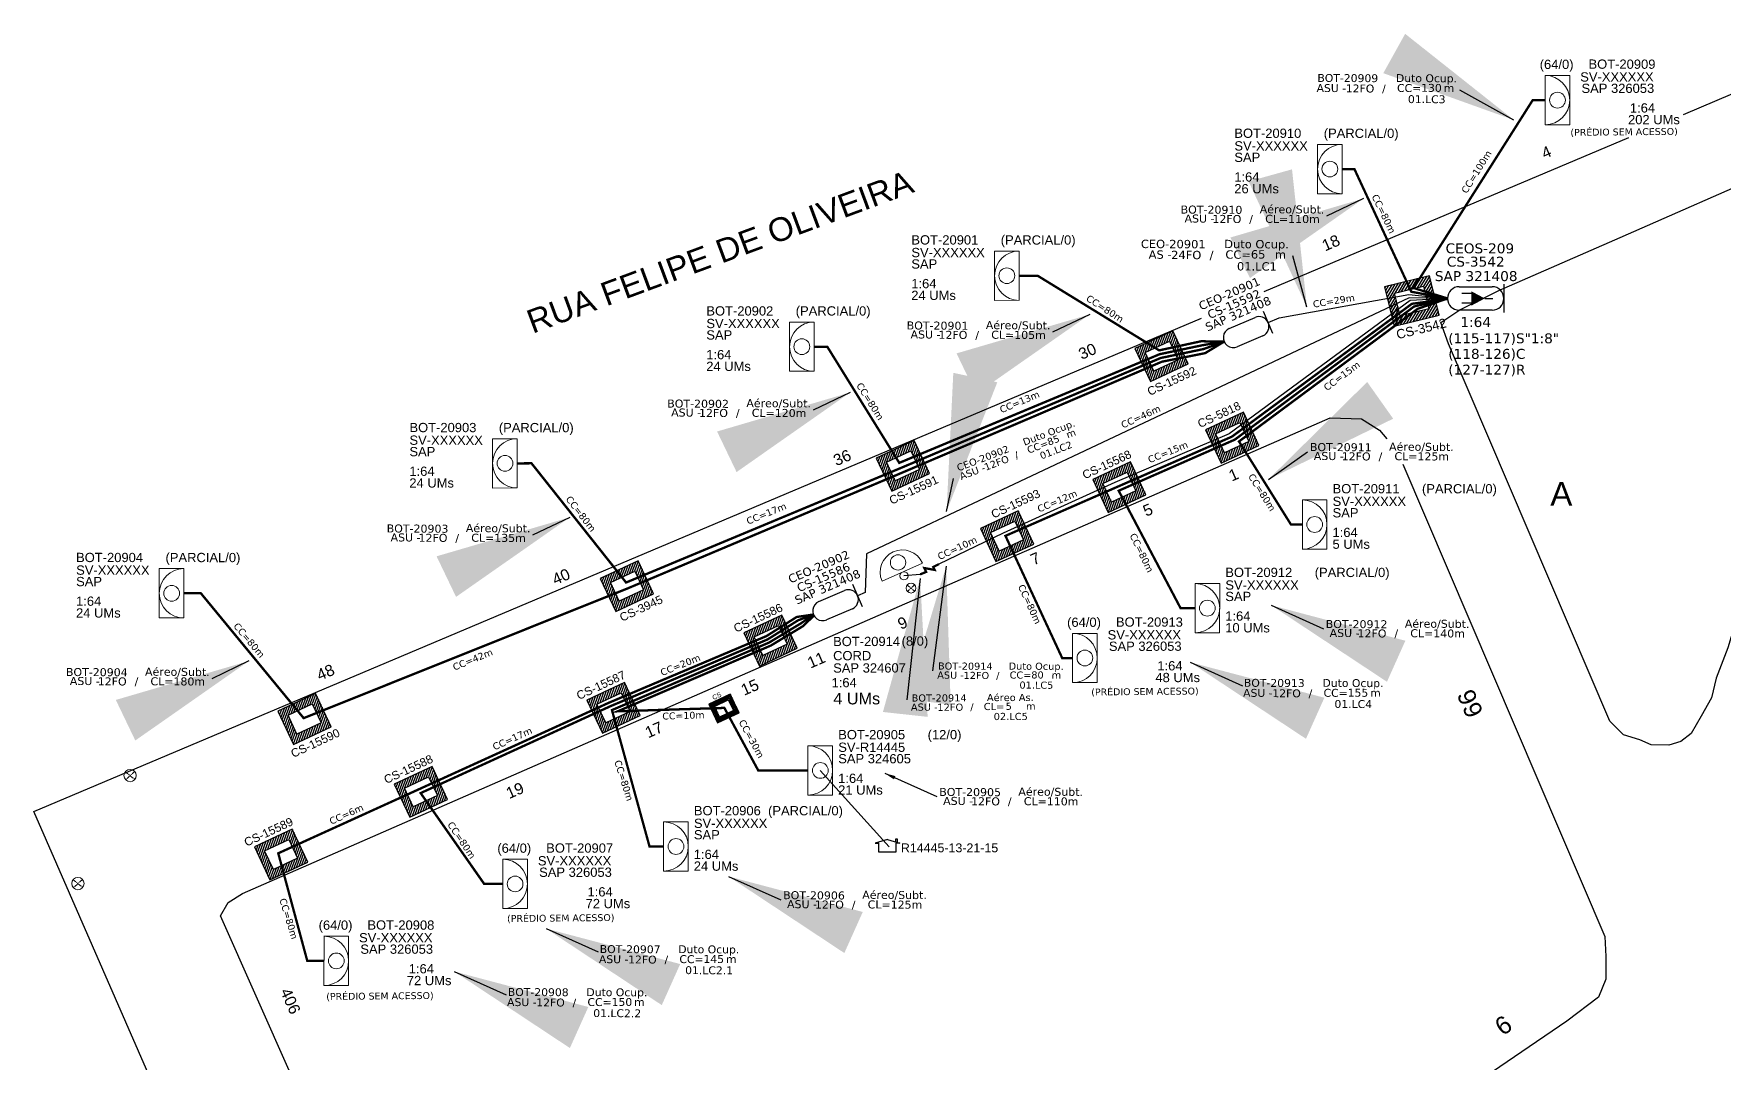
# Model space of a CAD drawing. Extents: x -86 to 1625, y 705 to 1299.
# Drawn here: x 265.8 to 574.5, y 936.5 to 1124.5 of the extents above; entities that cross this region are included whole.
import ezdxf
from ezdxf.enums import TextEntityAlignment as Align

# ---------------------------------------------------------------- set-up
doc = ezdxf.new("R2010")
doc.units = 0
doc.linetypes.add('PHANTOM2', pattern=[1.25, 0.625, -0.125, 0.125, -0.125, 0.125, -0.125])
for name, color, linetype in [('10.1-Caixas Subterrâneas', 5, 'Continuous'), ('20.4-CEOS', 1, 'Continuous'), ('20.5-CEO', 1, 'Continuous'), ('CAP a instalar', 1, 'Continuous'), ('label_cabos', 7, 'Continuous'), ('MUB', 252, 'Continuous'), ('Segmento de Logradouro Texto', 12, 'Continuous'), ('Subida Lateral', 5, 'Continuous'), ('surveys', 7, 'Continuous'), ('surveys legendas', 7, 'Continuous')]:
    doc.layers.add(name, color=color, linetype=linetype)
for name, color, linetype, lineweight in [("20.0-LEGENDA DOS CDO'S", 1, 'Continuous', 0), ('20.1-CDO_INTERIOR', 1, 'Continuous', 0), ('20.2-CDO_POSTE', 1, 'Continuous', 5), ('Postes', 1, 'Continuous', 0)]:
    doc.layers.add(name, color=color, linetype=linetype, lineweight=lineweight)
doc.layers.add('Comprimeto de lance', color=7, linetype='Continuous', true_color=0xf9f9f9)
doc.layers.add('DROP DE CLIENTE', color=140, linetype='Continuous', plot=False)
doc.styles.add('ARIAL', font='arial.ttf')
doc.styles.add('siredit', font='verdana.ttf')
doc.styles.get("Standard").update_dxf_attribs({"font": 'arial.ttf'})
doc.linetypes.add('FENCELINE1', pattern='A,0.25,-0.1,[133,ltypeshp.shx,S=0.1,R=0,X=-0.1,Y=0],-0.1,1', length=1.45)
doc.dimstyles.new('CC', dxfattribs={"dimtxt": 1, "dimasz": 2, "dimexe": 0.18, "dimexo": 0.0625, "dimgap": 0.09, "dimtad": 0, "dimdec": 0, "dimrnd": 1, "dimzin": 0, "dimdsep": 46, "dimtxsty": 'siredit', "dimblk": 'NONE', "dimcen": 0, "dimse1": 1, "dimse2": 1, "dimsd1": 1, "dimsd2": 1, "dimclrt": 7, "dimadec": 0, "dimazin": 0, "dimtfac": 1, "dimtdec": 0, "dimtofl": 0, "dimtmove": 0, "dimatfit": 3, "dimfxl": 0, "dimtolj": 1, "dimtzin": 0, "dimarcsym": 0})

# ---------------------------------------------------------------- blocks, each defined once
blk = doc.blocks.new('_None')
blk = doc.blocks.new('*X58')
at = {"color": 0, "linetype": 'Continuous'}
for p, q in [((-1.25, 0.34099), (-0.49099, 1.1)), ((-1.25, 0.517767), (-0.667767, 1.1)), ((-1.25, 0.694544), (-0.844544, 1.1)), ((-1.25, 0.87132), (-1.02132, 1.1)), ((-1.25, 1.048097), (-1.198097, 1.1)), ((-0.789214, 0.625), (-0.314214, 1.1)), ((-0.612437, 0.625), (-0.137437, 1.1)), ((-0.43566, 0.625), (0.03934, 1.1)), ((-0.258883, 0.625), (0.216117, 1.1)), ((-0.082107, 0.625), (0.392893, 1.1)), ((0.09467, 0.625), (0.56967, 1.1)), ((0.271447, 0.625), (0.746447, 1.1)), ((0.448223, 0.625), (0.923223, 1.1)), ((0.625, 0.625), (1.1, 1.1)), ((0.801777, 0.625), (1.25, 1.073223)), ((-1.25, 0.164214), (-0.8035, 0.610714)), ((-1.25, -0.012563), (-0.8035, 0.433937)), ((-1.25, -0.18934), (-0.8035, 0.25716)), ((-1.25, -0.366117), (-0.8035, 0.080383)), ((0.8035, 0.449947), (1.25, 0.896447)), ((0.8035, 0.27317), (1.25, 0.71967)), ((0.8035, 0.096393), (1.25, 0.542893)), ((0.8035, -0.080383), (1.25, 0.366117)), ((0.8035, -0.25716), (1.25, 0.18934)), ((0.8035, -0.433937), (1.25, 0.012563)), ((-1.25, -0.542893), (-0.8035, -0.096393)), ((-1.25, -0.71967), (-0.8035, -0.27317)), ((-1.25, -0.896447), (-0.8035, -0.449947)), ((-1.25, -1.073223), (-0.801777, -0.625)), ((-1.1, -1.1), (-0.625, -0.625)), ((-0.923223, -1.1), (-0.448223, -0.625)), ((-0.746447, -1.1), (-0.271447, -0.625)), ((-0.56967, -1.1), (-0.09467, -0.625)), ((-0.392893, -1.1), (0.082107, -0.625)), ((-0.216117, -1.1), (0.258883, -0.625)), ((-0.03934, -1.1), (0.43566, -0.625)), ((0.137437, -1.1), (0.612437, -0.625)), ((0.314214, -1.1), (0.789214, -0.625)), ((0.49099, -1.1), (1.25, -0.34099)), ((0.667767, -1.1), (1.25, -0.517767)), ((0.8035, -0.610714), (1.25, -0.164214)), ((0.844544, -1.1), (1.25, -0.694544)), ((1.02132, -1.1), (1.25, -0.87132)), ((1.198097, -1.1), (1.25, -1.048097))]:
    blk.add_line(p, q, dxfattribs=at)

msp = doc.modelspace()

# ---------------------------------------------------------------- linework, layer by layer
at = {"layer": '10.1-Caixas Subterrâneas', "color": 30, "linetype": 'Continuous'}
for p, q in [((520.68, 1080.34), (512.46, 1078.33)), ((512.46, 1078.33), (514.23, 1071.1)), ((514.31, 1077.13), (519.59, 1078.42)), ((519.59, 1078.42), (520.59, 1074.31)), ((522.44, 1073.11), (520.68, 1080.34)), ((514.31, 1077.13), (514.31, 1077.13)), ((515.31, 1073.02), (514.31, 1077.13)), ((520.59, 1074.31), (515.31, 1073.02)), ((514.23, 1071.1), (522.44, 1073.11)), ((473.79, 1070.29), (466.89, 1067.06)), ((468.74, 1066.33), (473.17, 1068.4)), ((473.17, 1068.4), (474.79, 1064.95)), ((476.63, 1064.22), (473.79, 1070.29)), ((466.89, 1067.06), (469.73, 1060.99)), ((468.74, 1066.33), (468.74, 1066.33)), ((470.35, 1062.88), (468.74, 1066.33)), ((469.73, 1060.99), (476.63, 1064.22)), ((474.79, 1064.95), (470.35, 1062.88)), ((486.69, 1055.41), (479.79, 1052.19)), ((481.63, 1051.45), (486.07, 1053.53)), ((486.07, 1053.53), (487.68, 1050.08)), ((489.53, 1049.34), (486.69, 1055.41)), ((426.56, 1050.26), (419.66, 1047.03)), ((429.39, 1044.19), (426.56, 1050.26)), ((479.79, 1052.19), (482.63, 1046.12)), ((481.63, 1051.45), (481.63, 1051.45)), ((483.25, 1048), (481.63, 1051.45)), ((487.68, 1050.08), (483.25, 1048)), ((419.66, 1047.03), (422.49, 1040.96)), ((421.5, 1046.3), (425.94, 1048.37)), ((425.94, 1048.37), (427.55, 1044.92)), ((482.63, 1046.12), (489.53, 1049.34)), ((421.5, 1046.3), (421.5, 1046.3)), ((423.11, 1042.85), (421.5, 1046.3)), ((422.49, 1040.96), (429.39, 1044.19)), ((427.55, 1044.92), (423.11, 1042.85)), ((466.07, 1046.36), (459.17, 1043.14)), ((461.01, 1042.4), (465.45, 1044.47)), ((465.45, 1044.47), (467.06, 1041.02)), ((468.9, 1040.29), (466.07, 1046.36)), ((459.17, 1043.14), (462.01, 1037.07)), ((461.01, 1042.4), (461.01, 1042.4)), ((462.62, 1038.95), (461.01, 1042.4)), ((467.06, 1041.02), (462.62, 1038.95)), ((445.56, 1037.41), (438.66, 1034.18)), ((448.4, 1031.33), (445.56, 1037.41)), ((462.01, 1037.07), (468.9, 1040.29)), ((438.66, 1034.18), (441.5, 1028.11)), ((440.51, 1033.45), (444.94, 1035.52)), ((444.94, 1035.52), (446.55, 1032.07)), ((440.51, 1033.45), (440.51, 1033.45)), ((442.12, 1030), (440.51, 1033.45)), ((441.5, 1028.11), (448.4, 1031.33)), ((446.55, 1032.07), (442.12, 1030)), ((376.15, 1028.28), (369.25, 1025.06)), ((378.99, 1022.21), (376.15, 1028.28)), ((369.25, 1025.06), (372.09, 1018.98)), ((371.1, 1024.32), (375.53, 1026.39)), ((375.53, 1026.39), (377.14, 1022.94)), ((371.1, 1024.32), (371.1, 1024.32)), ((372.71, 1020.87), (371.1, 1024.32)), ((372.09, 1018.98), (378.99, 1022.21)), ((377.14, 1022.94), (372.71, 1020.87)), ((402.39, 1018.35), (395.49, 1015.13)), ((397.34, 1014.39), (401.77, 1016.46)), ((401.77, 1016.46), (403.38, 1013.01)), ((405.23, 1012.28), (402.39, 1018.35)), ((395.49, 1015.13), (398.33, 1009.05)), ((397.34, 1014.39), (397.34, 1014.39)), ((398.95, 1010.94), (397.34, 1014.39)), ((403.38, 1013.01), (398.95, 1010.94)), ((398.33, 1009.05), (405.23, 1012.28)), ((317.27, 1004.02), (310.37, 1000.8)), ((320.11, 997.95), (317.27, 1004.02)), ((373.69, 1006.06), (366.79, 1002.84)), ((368.64, 1002.1), (373.07, 1004.18)), ((373.07, 1004.18), (374.68, 1000.73)), ((376.53, 999.99), (373.69, 1006.06)), ((310.37, 1000.8), (313.21, 994.72)), ((312.22, 1000.06), (316.65, 1002.13)), ((316.65, 1002.13), (318.27, 998.68)), ((366.79, 1002.84), (369.63, 996.77)), ((368.64, 1002.1), (368.64, 1002.1)), ((370.25, 998.65), (368.64, 1002.1)), ((374.68, 1000.73), (370.25, 998.65)), ((312.22, 1000.06), (312.22, 1000.06)), ((313.83, 996.61), (312.22, 1000.06)), ((313.21, 994.72), (320.11, 997.95)), ((318.27, 998.68), (313.83, 996.61)), ((369.63, 996.77), (376.53, 999.99)), ((338.52, 990.72), (331.62, 987.5)), ((333.47, 986.76), (337.9, 988.84)), ((337.9, 988.84), (339.52, 985.39)), ((341.36, 984.65), (338.52, 990.72)), ((331.62, 987.5), (334.46, 981.43)), ((333.47, 986.76), (333.47, 986.76)), ((335.08, 983.31), (333.47, 986.76)), ((339.52, 985.39), (335.08, 983.31)), ((334.46, 981.43), (341.36, 984.65)), ((312.99, 979.27), (306.09, 976.05)), ((315.83, 973.2), (312.99, 979.27)), ((306.09, 976.05), (308.93, 969.98)), ((307.94, 975.31), (312.37, 977.39)), ((312.37, 977.39), (313.98, 973.94)), ((307.94, 975.31), (307.94, 975.31)), ((309.55, 971.86), (307.94, 975.31)), ((308.93, 969.98), (315.83, 973.2)), ((313.98, 973.94), (309.55, 971.86))]:
    msp.add_line(p, q, dxfattribs=at)
at = {"layer": '10.1-Caixas Subterrâneas', "color": 5, "linetype": 'Continuous'}
for p, q in [((392.98, 1003.93), (389.07, 1002.1)), ((394.59, 1000.48), (392.98, 1003.93)), ((389.07, 1002.1), (390.68, 998.65)), ((390.12, 1001.68), (392.63, 1002.86)), ((390.12, 1001.68), (390.12, 1001.68)), ((391.03, 999.72), (390.12, 1001.68)), ((390.68, 998.65), (394.59, 1000.48)), ((393.55, 1000.9), (391.03, 999.72)), ((392.63, 1002.86), (393.55, 1000.9))]:
    msp.add_line(p, q, dxfattribs=at)
at = {"layer": '20.1-CDO_INTERIOR', "color": 8, "lineweight": 18}
for points in [[(546.3, 1107.91), (546.3, 1116.9), (541.8, 1116.9), (541.8, 1107.91)], [(500.24, 1095.31), (500.24, 1104.31), (504.73, 1104.31), (504.74, 1095.31)], [(441.25, 1075.83), (441.25, 1084.83), (445.74, 1084.83), (445.75, 1075.84)], [(403.81, 1062.87), (403.81, 1071.86), (408.31, 1071.87), (408.31, 1062.87)], [(349.59, 1041.56), (349.59, 1050.56), (354.09, 1050.56), (354.09, 1041.57)], [(501.95, 1030.39), (501.96, 1039.39), (497.46, 1039.39), (497.46, 1030.39)], [(288.72, 1017.83), (288.72, 1026.83), (293.21, 1026.83), (293.22, 1017.83)], [(482.36, 1015.11), (482.37, 1024.11), (477.87, 1024.11), (477.87, 1015.12)], [(460, 1006.02), (459.99, 1015.01), (455.49, 1015.01), (455.5, 1006.02)], [(385.31, 971.59), (385.32, 980.59), (380.82, 980.59), (380.81, 971.59)], [(355.94, 964.75), (355.94, 973.75), (351.44, 973.75), (351.44, 964.75)], [(323.29, 950.69), (323.29, 959.69), (318.8, 959.69), (318.79, 950.7)]]:
    msp.add_lwpolyline(points, close=True, dxfattribs=at)
at = {"layer": '20.1-CDO_INTERIOR', "color": 1, "lineweight": 18}
msp.add_lwpolyline([(411.68, 985.49), (411.68, 994.48), (407.18, 994.48), (407.18, 985.49)], close=True, dxfattribs=at)
at = {"layer": '20.1-CDO_INTERIOR', "color": 8, "lineweight": 18}
for centre in [(544.05, 1112.4), (502.49, 1099.81), (443.5, 1080.33), (406.06, 1067.37), (351.84, 1046.06), (499.71, 1034.89), (290.97, 1022.33), (480.12, 1019.61), (457.75, 1010.52), (383.07, 976.09), (353.69, 969.25), (321.04, 955.19)]:
    msp.add_circle(centre, 1.44, dxfattribs=at)
at = {"layer": '20.1-CDO_INTERIOR', "color": 1, "lineweight": 18}
msp.add_circle((409.43, 989.98), 1.44, dxfattribs=at)
at = {"layer": '20.1-CDO_INTERIOR', "color": 8, "lineweight": 18}
for centre, start, end in [((541.8, 1112.4), 270.0276, 90.0276), ((504.74, 1099.81), 90.0276, 270.0276), ((445.75, 1080.33), 90.0276, 270.0276), ((408.31, 1067.37), 90.0276, 270.0276), ((354.09, 1046.07), 90.0276, 270.0276), ((497.46, 1034.89), 269.9724, 89.9724), ((293.22, 1022.33), 90.0276, 270.0276), ((477.87, 1019.62), 269.9724, 89.9724), ((455.5, 1010.51), 270.0276, 90.0276), ((380.82, 976.09), 269.9724, 89.9724), ((351.44, 969.25), 269.9724, 89.9724), ((318.79, 955.19), 269.9724, 89.9724)]:
    msp.add_arc(centre, 4.5, start, end, dxfattribs=at)
at = {"layer": '20.1-CDO_INTERIOR', "color": 1, "lineweight": 18}
msp.add_arc((407.18, 989.99), 4.5, 269.9724, 89.9724, dxfattribs=at)
at = {"layer": '20.2-CDO_POSTE', "color": 7}
msp.add_line((420.71, 1024.54), (428.1, 1027.86), dxfattribs=at)
for centre, radius in [((423.62, 1027.96), 1.4), ((424.71, 1025.52), 0.749)]:
    msp.add_circle(centre, radius, dxfattribs=at)
msp.add_arc((424.4, 1026.2), 4.05, 24.1869, 204.1869, dxfattribs=at)
at = {"layer": '20.4-CEOS', "color": 5}
for p, q in [((526.11, 1078.32), (532.13, 1078.32)), ((532.13, 1074.04), (526.11, 1074.04))]:
    msp.add_line(p, q, dxfattribs=at)
msp.add_lwpolyline([(530.78, 1076.18, 0, 2.65, 0), (528.3, 1076.18, 2.65, 2.65, 0)], format="xyseb", dxfattribs=at)
for points in [[(534.27, 1078.77), (534.27, 1073.59)], [(528.41, 1077.11), (526.58, 1077.11)], [(528.41, 1075.33), (526.58, 1075.33)], [(530.78, 1076.18), (532.23, 1076.18)]]:
    msp.add_lwpolyline(points, dxfattribs=at)
for centre, start, end in [((526.11, 1076.18), 90, 270), ((532.13, 1076.18), 270, 90)]:
    msp.add_arc(centre, 2.14, start, end, dxfattribs=at)
at = {"layer": '20.5-CEO', "color": 7}
for p, q in [((484.12, 1070.69), (488.82, 1072.72)), ((490.26, 1069.37), (485.57, 1067.34))]:
    msp.add_line(p, q, dxfattribs=at)
at = {"layer": '20.5-CEO', "color": 5}
for p, q in [((409.14, 1020.81), (413.84, 1022.84)), ((415.29, 1019.49), (410.59, 1017.46))]:
    msp.add_line(p, q, dxfattribs=at)
at = {"layer": '20.5-CEO', "color": 7}
msp.add_lwpolyline([(492.09, 1069.75), (490.34, 1073.79)], dxfattribs=at)
at = {"layer": '20.5-CEO', "color": 5}
msp.add_lwpolyline([(417.11, 1019.87), (415.36, 1023.91)], dxfattribs=at)
at = {"layer": '20.5-CEO', "color": 7}
for centre, start, end in [((489.54, 1071.05), 293.3994, 113.3994), ((484.84, 1069.02), 113.3994, 293.3994)]:
    msp.add_arc(centre, 1.82, start, end, dxfattribs=at)
at = {"layer": '20.5-CEO', "color": 5}
for centre, start, end in [((414.56, 1021.17), 293.3994, 113.3994), ((409.87, 1019.14), 113.3994, 293.3994)]:
    msp.add_arc(centre, 1.82, start, end, dxfattribs=at)
at = {"layer": 'CAP a instalar', "color": 5, "linetype": 'FENCELINE1', "ltscale": 5}
for p, q in [((516.98, 1076.32), (417.89, 1029.56)), ((523.97, 1076.18), (516.98, 1076.32)), ((417.89, 1029.56), (417.63, 1022.5)), ((417.63, 1022.5), (416.24, 1021.89))]:
    msp.add_line(p, q, dxfattribs=at)
at = {"layer": 'CAP a instalar', "color": 7, "linetype": 'FENCELINE1', "ltscale": 5}
for p, q in [((517.13, 1075.81), (484.12, 1051.45)), ((493.23, 1072.64), (516.93, 1076.91)), ((516.93, 1076.91), (523.97, 1076.18)), ((523.97, 1076.18), (517.13, 1075.81)), ((491.21, 1071.77), (493.23, 1072.64)), ((484.12, 1051.45), (463.19, 1042.55)), ((463.19, 1042.55), (442.82, 1033.33)), ((442.82, 1033.33), (431.08, 1027.65)), ((427.66, 1025.78), (424.71, 1025.52))]:
    msp.add_line(p, q, dxfattribs=at)
at = {"layer": 'CAP a instalar', "color": 8, "linetype": 'FENCELINE1', "ltscale": 5, "const_width": 0.43}
for points in [[(523.97, 1076.18), (517.78, 1078.09), (539.53, 1112.4), (541.8, 1112.4)], [(523.97, 1076.09), (517.46, 1075.2), (484.6, 1050.94), (443.24, 1032.82), (453.6, 1010.51), (455.5, 1010.51)]]:
    msp.add_lwpolyline(points, dxfattribs=at)
at = {"layer": 'CAP a instalar', "color": 252, "linetype": 'FENCELINE1', "ltscale": 5, "const_width": 0.43}
for points in [[(523.97, 1076.18), (517.37, 1077.4), (506.97, 1099.81), (504.74, 1099.81)], [(483.17, 1068.29), (478.97, 1068.36), (471.31, 1066.7), (449.12, 1080.33), (445.75, 1080.33)], [(523.97, 1076.18), (517.87, 1074.71), (485.12, 1050.39), (463.92, 1041.06), (475.22, 1019.62), (477.87, 1019.62)], [(523.97, 1076.18), (518.52, 1074.28), (485.89, 1050.06), (495.38, 1034.89), (497.46, 1034.89)], [(293.22, 1022.33), (296.31, 1022.33), (315.08, 999.53), (374.38, 1023.28), (424.53, 1044.43), (471.82, 1064.63), (479.71, 1066.19), (483.17, 1068.29)], [(483.17, 1068.29), (479.43, 1066.94), (471.57, 1065.3), (424.21, 1045.25), (373.96, 1024.3), (356.69, 1046.07), (354.09, 1046.06)], [(483.17, 1068.29), (479.23, 1067.64), (471.41, 1066), (423.85, 1046.15), (410.7, 1067.37), (408.31, 1067.37)], [(408.16, 1018.45), (405.11, 1018), (399.6, 1014.52), (370.79, 1002.33), (335.95, 986.46), (310.44, 974.85), (315.74, 955.19), (318.79, 955.19)], [(408.19, 1018.41), (405.41, 1017.42), (399.81, 1013.91), (370.97, 1001.65), (336.44, 985.84), (348.05, 969.25), (351.44, 969.25)], [(408.19, 1018.41), (405.92, 1016.86), (400.11, 1013.35), (371.38, 1001), (378.24, 976.09), (380.82, 976.09)]]:
    msp.add_lwpolyline(points, dxfattribs=at)
at = {"layer": 'CAP a instalar', "color": 1, "linetype": 'FENCELINE1', "ltscale": 5, "const_width": 0.43}
for points in [[(408.27, 1018.26), (406.22, 1016.3), (400.4, 1012.79), (372.45, 1000.78), (391.91, 1001.4), (398.09, 989.99)], [(372.45, 1000.78), (391.91, 1001.4), (398.09, 989.99), (398.09, 989.99), (407.18, 989.99)]]:
    msp.add_lwpolyline(points, dxfattribs=at)
at = {"layer": 'DROP DE CLIENTE'}
msp.add_lwpolyline([(409.43, 989.98), (421.98, 976.03)], dxfattribs=at)
at = {"layer": 'MUB', "color": 4}
for points in [[(567.05, 1109.8), (578.95, 1114.83)], [(490.49, 1077.44), (557.09, 1105.59)], [(555.48, 1087.33), (584.06, 1099.83), (587.51, 1101.29), (589.3, 1101.55), (591.02, 1102.09), (593.5, 1101.55), (595.16, 1100.84), (596.86, 1099.81), (598.09, 1098.49), (598.82, 1097.07), (599.47, 1094.92), (599.42, 1093), (597.96, 1087.74), (575.14, 1012.4), (573.02, 1006.86), (572.16, 1003.26)], [(572.16, 1003.26), (570.31, 999.86), (568.48, 996.71), (566.56, 995.29), (564.36, 994.62), (561.15, 994.66), (559.08, 995.57), (556.13, 996.49), (553.63, 998.97), (524.15, 1067.87), (522.77, 1071.79), (526.24, 1074.1), (533.33, 1077.61), (555.48, 1087.33)], [(331.52, 831.91), (265.8, 982.46), (479.05, 1072.6)], [(358.27, 831.91), (299.92, 963.4), (301.28, 965.84), (303.91, 967.5), (502.53, 1054.37), (508.27, 1054.19), (511.55, 1052.12), (512.86, 1050.55)], [(515.83, 1045.91), (552.69, 959.64), (552.87, 956)], [(552.87, 956), (552.9, 951.86), (551.52, 948.59), (545.74, 944.17), (387.47, 836.29), (380.71, 831.91)]]:
    msp.add_lwpolyline(points, dxfattribs=at)
at = {"layer": 'Postes', "color": 1, "linetype": 'PHANTOM2'}
for points in [[(425.3, 1023.84), (426.69, 1022.71)], [(426.65, 1023.89), (425.34, 1022.67)], [(282.51, 989.74), (284.26, 988.33)], [(284.21, 989.8), (282.56, 988.27)], [(272.99, 970.02), (274.74, 968.6)], [(274.69, 970.08), (273.04, 968.55)]]:
    msp.add_lwpolyline(points, dxfattribs=at)
at = {"layer": 'Postes', "color": 1}
for centre, radius in [((426, 1023.28), 0.899), ((283.38, 989.04), 1.12), ((273.86, 969.31), 1.12)]:
    msp.add_circle(centre, radius, dxfattribs=at)
at = {"layer": 'Subida Lateral', "color": 5, "const_width": 0.423}
msp.add_lwpolyline([(427.66, 1025.78), (428.77, 1026.24), (428.43, 1026.94), (430.32, 1026.6), (430.05, 1027.14), (431.08, 1027.65)], dxfattribs=at)
at = {"layer": 'surveys', "color": 1}
for p, q in [((421.69, 977.37), (419.42, 976.71)), ((419.42, 976.71), (420.13, 976.71)), ((420.14, 975.08), (420.14, 976.71)), ((421.69, 977.37), (423.96, 976.71)), ((423.22, 977.47), (423.46, 977.47)), ((423.22, 976.94), (423.22, 977.47)), ((423.96, 976.71), (423.25, 976.71)), ((423.25, 976.71), (423.25, 975.08)), ((423.46, 977.47), (423.46, 976.87)), ((423.25, 975.08), (420.14, 975.08))]:
    msp.add_line(p, q, dxfattribs=at)

# ---------------------------------------------------------------- block references
at = {"layer": '10.1-Caixas Subterrâneas', "color": 30, "linetype": 'Continuous'}
for p, xscale, yscale, zscale, rotation in [((517.45, 1075.72), 3.3846314748293, 3.3846314748293, 6.769262949658598, 193.7472416184266), ((471.76, 1065.64), 3.046168327346368, 3.046168327346368, 6.092336654692735, 205.0462007797069), ((484.66, 1050.76), 3.046168327346368, 3.046168327346368, 6.092336654692736, 205.0462007797069), ((424.53, 1045.61), 3.046168327346368, 3.046168327346368, 6.092336654692735, 205.0462007797069), ((464.04, 1041.71), 3.046168327346368, 3.046168327346368, 6.092336654692735, 205.0462007797069), ((443.53, 1032.76), 3.046168327346368, 3.046168327346368, 6.092336654692736, 205.0462007797069), ((374.12, 1023.63), 3.046168327346368, 3.046168327346368, 6.092336654692735, 205.0462007797069), ((400.36, 1013.7), 3.046168327346368, 3.046168327346368, 6.092336654692735, 205.0462007797069), ((315.24, 999.37), 3.046168327346368, 3.046168327346368, 6.092336654692735, 205.0462007797069), ((371.66, 1001.41), 3.046168327346368, 3.046168327346368, 6.092336654692735, 205.0462007797069), ((336.49, 986.07), 3.046168327346368, 3.046168327346368, 6.092336654692735, 205.0462007797069), ((310.96, 974.63), 3.046168327346368, 3.046168327346368, 6.092336654692735, 205.0462007797069)]:
    msp.add_blockref('*X58', p, dxfattribs=dict(at, xscale=xscale, yscale=yscale, zscale=zscale, rotation=rotation))
at = {"layer": '10.1-Caixas Subterrâneas', "color": 5, "linetype": 'Continuous', "xscale": 1.728461164335566, "yscale": 1.728461164335566, "zscale": 3.456922328671131, "rotation": 205.0462007797069}
msp.add_blockref('*X58', (391.83, 1001.29), dxfattribs=at)

# ---------------------------------------------------------------- texts
at = {"color": 0, "lineweight": 0, "char_height": 1.2546, "width": 24.3529, "attachment_point": 5, "rotation": 0.5611, "style": 'siredit'}
for insert in [(556.22, 1106.49), (468.72, 1004.28), (362.03, 962.91), (329.01, 948.67)]:
    msp.add_mtext('\\C1;\\A1;(PRÉDIO SEM ACESSO)', dxfattribs=dict(at, insert=insert))
at = {"layer": '10.1-Caixas Subterrâneas', "color": 30, "style": 'ARIAL'}
for s, height, rotation, p in [('CS-3542', 1.693, 13.7472, (514.85, 1068.73)), ('CS-15592', 1.524, 25.0462, (469.59, 1058.37)), ('CS-5818', 1.524, 25.0462, (478.78, 1052.49)), ('CS-15568', 1.524, 25.0462, (457.73, 1043.13)), ('CS-15591', 1.524, 25.0462, (422.46, 1038.5)), ('CS-15593', 1.524, 25.0462, (441.07, 1035.96)), ('CS-3945', 1.524, 25.0462, (373.23, 1017.11)), ('CS-15586', 1.524, 25.0462, (394.05, 1015.12)), ('CS-15587', 1.524, 25.0462, (365.35, 1002.83)), ('CS-15590', 1.524, 25.0462, (313.18, 992.26)), ('CS-15588', 1.524, 25.0462, (330.18, 987.49)), ('CS-15589', 1.524, 25.0462, (304.65, 976.04))]:
    msp.add_text(s, height=height, rotation=rotation, dxfattribs=at).set_placement(p)
at = {"layer": '10.1-Caixas Subterrâneas', "color": 5, "style": 'ARIAL'}
msp.add_text('CS', height=0.865, rotation=25.0462, dxfattribs=at).set_placement((389.94, 1002.83))
at = {"layer": "20.0-LEGENDA DOS CDO'S", "color": 8, "style": 'ARIAL'}
for rotation, p in [(0.0828, (543.9, 1118.09)), (0.0828, (457.59, 1016.2)), (0.0276, (353.54, 974.94)), (0.0276, (320.9, 960.88))]:
    msp.add_text('(64/0)', height=1.693, rotation=rotation, dxfattribs=at).set_placement(p, align=Align.CENTER)
for s, height, rotation, p in [('SV-XXXXXX', 1.693, 0.0828, (548.21, 1115.79)), ('BOT-20909', 1.693, 359.9372, (549.72, 1118.13)), ('SAP 326053', 1.693, 0.0828, (548.44, 1113.7)), ('1:64', 1.693, 0.0828, (557.28, 1110.13)), ('202 UMs', 1.693, 0.0828, (556.94, 1107.99)), ('BOT-20910', 1.693, 359.9724, (485.04, 1105.51)), ('(PARCIAL/0)', 1.6934, 359.9724, (501.37, 1105.5)), ('SAP', 1.693, 359.9724, (485.04, 1101.11)), ('SV-XXXXXX', 1.693, 359.9724, (485.05, 1103.2)), ('1:64', 1.693, 359.9724, (485.03, 1097.53)), ('26 UMs', 1.693, 359.9724, (485.03, 1095.38)), ('BOT-20901', 1.693, 359.9724, (426.06, 1086.03)), ('(PARCIAL/0)', 1.6934, 359.9724, (442.38, 1086.02)), ('SV-XXXXXX', 1.693, 359.9724, (426.06, 1083.72)), ('SAP', 1.693, 359.9724, (426.05, 1081.63)), ('24 UMs', 1.693, 359.9724, (426.04, 1075.9)), ('1:64', 1.693, 359.9724, (426.04, 1078.05)), ('BOT-20902', 1.693, 359.9724, (388.62, 1073.06)), ('(PARCIAL/0)', 1.6934, 359.9724, (404.94, 1073.06)), ('SV-XXXXXX', 1.693, 359.9724, (388.62, 1070.76)), ('SAP', 1.693, 359.9724, (388.61, 1068.67)), ('1:64', 1.693, 359.9724, (388.6, 1065.08)), ('24 UMs', 1.693, 359.9724, (388.6, 1062.94)), ('BOT-20903', 1.693, 359.9724, (334.4, 1051.76)), ('(PARCIAL/0)', 1.6934, 359.9724, (350.72, 1051.75)), ('SV-XXXXXX', 1.693, 359.9724, (334.4, 1049.45)), ('SAP', 1.693, 359.9724, (334.39, 1047.36)), ('1:64', 1.693, 359.9724, (334.38, 1043.78)), ('24 UMs', 1.693, 359.9724, (334.38, 1041.64)), ('BOT-20911', 1.693, 359.9724, (502.98, 1040.59)), ('(PARCIAL/0)', 1.6934, 359.9724, (519.31, 1040.58)), ('SV-XXXXXX', 1.693, 359.9724, (502.99, 1038.28)), ('SAP', 1.693, 359.9724, (502.98, 1036.19)), ('1:64', 1.693, 359.9724, (502.97, 1032.61)), ('5 UMs', 1.693, 359.9724, (502.97, 1030.46)), ('BOT-20904', 1.693, 359.9724, (273.52, 1028.03)), ('(PARCIAL/0)', 1.6934, 359.9724, (289.85, 1028.02)), ('SAP', 1.693, 359.9724, (273.52, 1023.63)), ('SV-XXXXXX', 1.693, 359.9724, (273.53, 1025.72)), ('BOT-20912', 1.693, 359.9724, (483.39, 1025.31)), ('(PARCIAL/0)', 1.6934, 359.9724, (499.72, 1025.3)), ('SV-XXXXXX', 1.693, 359.9724, (483.4, 1023)), ('SAP', 1.693, 359.9724, (483.39, 1020.91)), ('24 UMs', 1.693, 359.9724, (273.51, 1017.9)), ('1:64', 1.693, 359.9724, (273.51, 1020.05)), ('1:64', 1.693, 359.9724, (483.38, 1017.33)), ('BOT-20913', 1.693, 359.9372, (463.42, 1016.24)), ('10 UMs', 1.693, 359.9724, (483.38, 1015.19)), ('SV-XXXXXX', 1.693, 0.0828, (461.9, 1013.9)), ('SAP 326053', 1.693, 0.0828, (462.13, 1011.81)), ('1:64', 1.693, 0.0828, (470.98, 1008.24)), ('48 UMs', 1.693, 0.0828, (470.63, 1006.1)), ('BOT-20906', 1.693, 359.9724, (386.34, 981.79)), ('(PARCIAL/0)', 1.6934, 359.9724, (399.89, 981.78)), ('SV-XXXXXX', 1.693, 359.9724, (386.35, 979.48)), ('SAP', 1.693, 359.9724, (386.34, 977.39)), ('BOT-20907', 1.693, 359.882, (359.37, 974.97)), ('1:64', 1.693, 359.9724, (386.32, 973.81)), ('SV-XXXXXX', 1.693, 0.0276, (357.85, 972.63)), ('24 UMs', 1.693, 359.9724, (386.32, 971.66)), ('SAP 326053', 1.693, 0.0276, (358.08, 970.54)), ('72 UMs', 1.693, 0.0276, (366.57, 964.82)), ('1:64', 1.693, 0.0276, (366.92, 966.96)), ('SV-XXXXXX', 1.693, 0.0276, (325.2, 958.58)), ('BOT-20908', 1.693, 359.882, (326.72, 960.91)), ('SAP 326053', 1.693, 0.0276, (325.43, 956.49)), ('1:64', 1.693, 0.0276, (334.27, 952.91)), ('72 UMs', 1.693, 0.0276, (333.92, 950.76))]:
    msp.add_text(s, height=height, rotation=rotation, dxfattribs=at).set_placement(p)
at = {"layer": "20.0-LEGENDA DOS CDO'S", "color": 7, "style": 'ARIAL'}
for s, height, p in [('BOT-20914', 1.693, (411.77, 1012.68)), ('SAP 324607', 1.693, (411.78, 1007.84)), ('CORD', 1.693, (411.77, 1010.09)), ('1:64', 1.693, (411.49, 1005.17)), ('4 UMs', 2.117, (411.81, 1002.03))]:
    msp.add_text(s, height=height, rotation=0.118, dxfattribs=at).set_placement(p)
msp.add_text('(8/0)', height=1.693, rotation=0.118, dxfattribs=at).set_placement((429.14, 1012.77), align=Align.RIGHT)
at = {"layer": "20.0-LEGENDA DOS CDO'S", "color": 1, "style": 'ARIAL'}
for s, p in [('BOT-20905', (412.7, 995.68)), ('(12/0)', (429.03, 995.67)), ('SV-R14445', (412.71, 993.37)), ('SAP 324605', (412.7, 991.28)), ('1:64', (412.69, 987.7)), ('21 UMs', (412.69, 985.56))]:
    msp.add_text(s, height=1.693, rotation=359.9724, dxfattribs=at).set_placement(p)
at = {"layer": '20.4-CEOS', "color": 5, "style": 'siredit'}
for s, p in [('CEOS-209', (529.88, 1086.24)), ('CS-3542', (529.12, 1083.81)), ('SAP 321408', (529.21, 1081.17)), ('1:64', (529.12, 1072.78))]:
    msp.add_text(s, height=1.817, dxfattribs=at).set_placement(p, align=Align.TOP_CENTER)
at = {"layer": '20.4-CEOS', "color": 7, "style": 'siredit'}
msp.add_text('CEO-20901', height=1.539, rotation=23.3994, dxfattribs=at).set_placement((483.82, 1077.77), align=Align.TOP_CENTER)
at = {"layer": '20.4-CEOS', "color": 5, "style": 'siredit'}
for s, height, p in [('(115-117)S"1:8"', 1.8167, (524.11, 1067.99)), ('(118-126)C', 1.817, (524.11, 1065.15)), ('(127-127)R', 1.817, (524.11, 1062.27))]:
    msp.add_text(s, height=height, dxfattribs=at).set_placement(p)
msp.add_text('CEO-20902', height=1.539, rotation=23.3994, dxfattribs=at).set_placement((408.85, 1027.89), align=Align.TOP_CENTER)
at = {"layer": '20.5-CEO', "color": 7, "style": 'siredit'}
for s, p in [('CS-15592', (484.67, 1075.86)), ('SAP 321408', (485.43, 1074.1))]:
    msp.add_text(s, height=1.545, rotation=23.3994, dxfattribs=at).set_placement(p, align=Align.TOP_CENTER)
at = {"layer": '20.5-CEO', "color": 5, "style": 'siredit'}
for s, p in [('SAP 321408', (410.45, 1024.22)), ('CS-15586', (409.69, 1025.98))]:
    msp.add_text(s, height=1.545, rotation=23.3994, dxfattribs=at).set_placement(p, align=Align.TOP_CENTER)
at = {"layer": 'Comprimeto de lance', "ltscale": 0.5, "width": 15.0531, "attachment_point": 5, "style": 'siredit'}
for s, insert, char_height, rotation in [('\\A1;CC=100m', (529.26, 1099.3), 1.2546, 58.2808), ('\\A1;CC=80m', (512.31, 1091.63), 1.255, 295.8769), ('\\A1;CC=80m', (461.41, 1074.3), 1.255, 327.0993), ('\\A1;CC=29m', (503.21, 1075.73), 1.255, 9.4466), ('\\A1;CC=15m', (504.67, 1062.02), 1.255, 36.5341), ('\\A1;CC=80m', (418.52, 1057.38), 1.255, 302.2966), ('\\A1;CC=13m', (445.82, 1057.28), 1.255, 23.0042), ('\\A1;CC=46m', (467.95, 1054.59), 1.255, 24.7222), ('\\A1;CC=15m', (472.91, 1048.11), 1.255, 22.2063), ('\\A1;CC=80m', (490.08, 1040.76), 1.255, 302.1788), ('\\A1;CC=12m', (452.69, 1039.17), 1.255, 23.4517), ('\\A1;CC=80m', (365.7, 1036.84), 1.255, 307.714), ('\\A1;CC=17m', (399.58, 1036.89), 1.255, 22.378), ('\\A1;CC=10m', (434.44, 1030.59), 1.255, 25.2337), ('\\A1;CC=80m', (468.11, 1029.72), 1.255, 295.7745), ('\\A1;CC=80m', (447.66, 1020.34), 1.255, 294.5544), ('\\A1;CC=80m', (305.12, 1013.75), 1.255, 310.1611), ('\\A1;CC=42m', (345.95, 1010.23), 1.255, 22.378), ('\\A1;CC=20m', (383.87, 1009.23), 1.255, 22.0943), ('CC=10m', (384.43, 1000), 1.255, 1.8163), ('\\A1;CC=17m', (353.19, 995.78), 1.255, 24.34), ('CC=30m', (396.86, 995.75), 1.255, 298.4307), ('\\A1;CC=80m', (373.55, 988.14), 1.255, 287.6152), ('\\A1;CC=6m', (322.88, 981.97), 1.255, 24.34), ('\\A1;CC=80m', (343.92, 977.24), 1.255, 303.8331), ('\\A1;CC=80m', (312.34, 962.9), 1.255, 286.9568)]:
    msp.add_mtext(s, dxfattribs=dict(at, insert=insert, char_height=char_height, rotation=rotation))
at = {"layer": 'label_cabos', "color": 0, "style": 'siredit'}
for s, height, rotation, p in [('ASU - ', 1.439, 359.69, (503.07, 1114.6)), ('BOT-20909', 1.439, 359.69, (505.76, 1116.43)), ('12FO', 1.439, 359.69, (508, 1114.53)), ('/', 1.44, 359.69, (512.36, 1114.53)), ('Duto Ocup.', 1.439, 359.69, (520.13, 1116.4)), ('CC=', 1.439, 359.69, (516.96, 1114.61)), ('m', 1.44, 359.69, (524.24, 1114.61)), ('01.LC3', 1.439, 359.69, (520.18, 1112.57)), ('BOT-20910', 1.461, 359.69, (480.87, 1092.39)), ('Aéreo/Subt.', 1.4615, 359.69, (495.58, 1092.45)), ('ASU -', 1.461, 359.69, (478.68, 1090.77)), ('12FO', 1.461, 359.69, (483.68, 1090.7)), ('/', 1.46, 359.69, (488.1, 1090.7)), ('CL=110m', 1.461, 359.69, (495.66, 1090.7)), ('CEO-20901', 1.524, 359.69, (473.89, 1086.12)), ('Duto Ocup.', 1.524, 359.69, (489.1, 1086.1)), ('AS - ', 1.524, 359.69, (471.81, 1084.19)), ('24FO', 1.524, 359.69, (476.26, 1084.12)), ('/', 1.52, 359.69, (480.88, 1084.12)), ('CC=', 1.524, 359.69, (485.75, 1084.2)), ('m', 1.52, 359.69, (493.45, 1084.2)), ('01.LC1', 1.524, 359.69, (489.16, 1082.04)), ('BOT-20901', 1.461, 359.69, (430.84, 1071.22)), ('Aéreo/Subt.', 1.4615, 359.69, (445.56, 1071.28)), ('ASU -', 1.461, 359.69, (428.65, 1069.6)), ('12FO', 1.461, 359.69, (433.65, 1069.53)), ('/', 1.46, 359.69, (438.08, 1069.53)), ('CL=105m', 1.461, 359.69, (445.63, 1069.53)), ('BOT-20902', 1.461, 359.69, (387.11, 1056.96)), ('ASU -', 1.461, 359.69, (384.92, 1055.34)), ('12FO', 1.461, 359.69, (389.92, 1055.27)), ('/', 1.46, 359.69, (394.35, 1055.27)), ('Aéreo/Subt.', 1.4615, 359.69, (401.82, 1057.03)), ('CL=120m', 1.461, 359.69, (401.9, 1055.27)), ('Duto Ocup.', 1.295, 21.0195, (451.17, 1051.67)), ('CC=', 1.295, 21.0195, (449.1, 1049.13)), ('01.LC2', 1.295, 21.0195, (452.47, 1048.48)), ('m', 1.3, 21.0195, (455.2, 1051.52)), ('BOT-20911', 1.461, 359.69, (504.48, 1049.02)), ('Aéreo/Subt.', 1.4615, 359.69, (519.2, 1049.09)), ('CEO-20902', 1.295, 21.0195, (439.12, 1046.99)), ('12FO', 1.295, 21.0195, (441.61, 1046.14)), ('/', 1.3, 21.0195, (445.27, 1047.56)), ('ASU -', 1.461, 359.69, (502.29, 1047.4)), ('12FO', 1.461, 359.69, (507.29, 1047.34)), ('/', 1.46, 359.69, (511.72, 1047.34)), ('CL=125m', 1.461, 359.69, (519.27, 1047.34)), ('ASU - ', 1.295, 21.0195, (437.46, 1044.58)), ('BOT-20903', 1.461, 359.69, (335.88, 1034.15)), ('Aéreo/Subt.', 1.4615, 359.69, (350.6, 1034.21)), ('ASU -', 1.461, 359.69, (333.69, 1032.53)), ('12FO', 1.461, 359.69, (338.7, 1032.46)), ('/', 1.46, 359.69, (343.12, 1032.46)), ('CL=135m', 1.461, 359.69, (350.67, 1032.46)), ('BOT-20912', 1.461, 359.69, (507.37, 1016.7)), ('ASU -', 1.461, 359.69, (505.18, 1015.08)), ('12FO', 1.461, 359.69, (510.18, 1015.01)), ('/', 1.46, 359.69, (514.61, 1015.01)), ('Aéreo/Subt.', 1.4615, 359.69, (522.08, 1016.77)), ('CL=140m', 1.461, 359.69, (522.16, 1015.01)), ('BOT-20914', 1.295, 359.69, (435.91, 1009.03)), ('Duto Ocup.', 1.295, 359.69, (448.84, 1009.01)), ('BOT-20904', 1.461, 359.69, (277.3, 1007.93)), ('ASU -', 1.461, 359.69, (275.11, 1006.31)), ('12FO', 1.461, 359.69, (280.11, 1006.24)), ('/', 1.46, 359.69, (284.54, 1006.24)), ('Aéreo/Subt.', 1.4615, 359.69, (292.01, 1007.99)), ('CL=180m', 1.461, 359.69, (292.09, 1006.24)), ('ASU - ', 1.295, 359.69, (433.49, 1007.39)), ('12FO', 1.295, 359.69, (437.93, 1007.33)), ('/', 1.3, 359.69, (441.85, 1007.33)), ('CC=', 1.295, 359.69, (445.99, 1007.4)), ('m', 1.3, 359.69, (452.54, 1007.4)), ('BOT-20913', 1.439, 359.69, (492.34, 1005.96)), ('Duto Ocup.', 1.439, 359.69, (506.71, 1005.94)), ('01.LC5', 1.295, 359.69, (448.89, 1005.56)), ('ASU - ', 1.439, 359.69, (489.65, 1004.14)), ('12FO', 1.439, 359.69, (494.58, 1004.07)), ('/', 1.44, 359.69, (498.94, 1004.07)), ('CC=', 1.439, 359.69, (503.54, 1004.15)), ('m', 1.44, 359.69, (510.82, 1004.15)), ('01.LC4', 1.439, 359.69, (506.76, 1002.11)), ('BOT-20906', 1.461, 359.69, (408.28, 967.17)), ('ASU -', 1.461, 359.69, (406.09, 965.55)), ('12FO', 1.461, 359.69, (411.09, 965.48)), ('Aéreo/Subt.', 1.4615, 359.69, (422.99, 967.24)), ('CL=125m', 1.461, 359.69, (423.07, 965.48)), ('/', 1.46, 359.69, (415.52, 965.48)), ('BOT-20907', 1.439, 359.69, (374.7, 957.33)), ('Duto Ocup.', 1.439, 359.69, (389.06, 957.3)), ('ASU - ', 1.439, 359.69, (372.01, 955.5)), ('12FO', 1.439, 359.69, (376.94, 955.44)), ('/', 1.44, 359.69, (381.3, 955.44)), ('CC=', 1.439, 359.69, (385.9, 955.51)), ('01.LC2.1', 1.439, 359.69, (389.12, 953.48)), ('m', 1.44, 359.69, (393.17, 955.51)), ('ASU - ', 1.439, 359.69, (355.23, 947.66)), ('BOT-20908', 1.439, 359.69, (357.92, 949.49)), ('12FO', 1.439, 359.69, (360.16, 947.6)), ('/', 1.44, 359.69, (364.52, 947.6)), ('Duto Ocup.', 1.439, 359.69, (372.28, 949.46)), ('CC=', 1.439, 359.69, (369.12, 947.67)), ('m', 1.44, 359.69, (376.39, 947.67)), ('01.LC2.2', 1.439, 359.69, (372.34, 945.64))]:
    msp.add_text(s, height=height, rotation=rotation, dxfattribs=at).set_placement(p, align=Align.MIDDLE_CENTER)
for s, height, rotation, p in [('130', 1.439, 359.69, (519.15, 1113.93)), ('65', 1.524, 359.69, (488.06, 1083.48)), ('85', 1.295, 21.0195, (451.16, 1049.28)), ('80', 1.295, 359.69, (447.96, 1006.78)), ('155', 1.439, 359.69, (505.73, 1003.46)), ('145', 1.439, 359.69, (388.08, 954.83)), ('150', 1.439, 359.69, (371.31, 946.99))]:
    msp.add_text(s, height=height, rotation=rotation, dxfattribs=at).set_placement(p)
at = {"layer": 'label_cabos', "style": 'siredit'}
for s, height, p in [('BOT-20914', 1.304, (431.13, 1003.22)), ('Aéreo As.', 1.304, (444.13, 1003.3)), ('ASU - ', 1.304, (428.7, 1001.55)), ('12FO', 1.304, (433.17, 1001.52)), ('/', 1.3, (437.11, 1001.56)), ('CL=', 1.304, (441.15, 1001.66)), ('02.LC5', 1.304, (444.21, 999.84)), ('m', 1.3, (447.87, 1001.71))]:
    msp.add_text(s, height=height, rotation=0.1535, dxfattribs=at).set_placement(p, align=Align.MIDDLE_CENTER)
msp.add_text('5', height=1.3, rotation=0.1535, dxfattribs=at).set_placement((443.27, 1001.05))
at = {"layer": 'label_cabos', "color": 1, "style": 'siredit'}
for s, height, p in [('BOT-20905', 1.461, (436.79, 986.03)), ('ASU -', 1.461, (434.6, 984.41)), ('12FO', 1.461, (439.6, 984.34)), ('/', 1.46, (444.02, 984.34)), ('Aéreo/Subt.', 1.4615, (451.5, 986.09)), ('CL=110m', 1.461, (451.58, 984.34))]:
    msp.add_text(s, height=height, rotation=359.69, dxfattribs=at).set_placement(p, align=Align.MIDDLE_CENTER)
at = {"layer": 'Segmento de Logradouro Texto', "color": 5, "style": 'ARIAL'}
msp.add_text('RUA FELIPE DE OLIVEIRA', height=4.3101, rotation=20.3709, dxfattribs=at).set_placement((356.87, 1069.71))
at = {"layer": 'surveys', "style": 'ARIAL'}
for s, height, rotation, p in [('4', 2.07, 23.457, (542.02, 1102.89)), ('18', 2.069, 23.457, (502.67, 1086.34)), ('30', 2.069, 23.457, (458.21, 1066.53)), ('36', 2.069, 23.457, (413.42, 1047.11)), ('1', 2.07, 23.457, (484.9, 1043.99)), ('5', 2.07, 23.457, (469.25, 1037.57)), ('7', 2.07, 23.457, (448.7, 1028.67)), ('40', 2.069, 23.457, (362.09, 1025.38)), ('9', 2.07, 23.457, (424.45, 1016.92)), ('11', 2.069, 23.457, (408.69, 1010.15)), ('48', 2.069, 23.457, (319.07, 1007.91)), ('15', 2.069, 23.457, (396.56, 1005.18)), ('99', 3.233, 293.3346, (528.09, 1002.19)), ('17', 2.069, 23.457, (379.05, 997.42)), ('19', 2.069, 23.457, (353.66, 986.32)), ('406', 2.069, 293.9817, (312.68, 947.86)), ('6', 3.23, 34.2801, (534.16, 943.45))]:
    msp.add_text(s, height=height, rotation=rotation, dxfattribs=at).set_placement(p, align=Align.MIDDLE_CENTER)
msp.add_text('A', height=4.31, dxfattribs=at).set_placement((542.75, 1038.35))
at = {"layer": 'surveys legendas', "color": 1}
msp.add_text('R14445-13-21-15', height=1.6228, dxfattribs=at).set_placement((424.15, 975.03))

# ---------------------------------------------------------------- leaders
at = {"layer": 'label_cabos'}
for points in [[(536.09, 1108.77), (526.25, 1114.24)], [(498.31, 1074.57), (495.7, 1083.96)], [(508.65, 1094.43), (501.88, 1091.18)], [(458.63, 1073.26), (451.86, 1070.01)], [(432.49, 1037.29), (433.78, 1043.3)], [(414.89, 1059.01), (408.13, 1055.76)], [(491.27, 1043.13), (498.42, 1048.19)], [(363.67, 1036.2), (356.9, 1032.95)], [(427.66, 1025.06), (425.24, 1002.89)], [(432.42, 1027.3), (429.91, 1008.19)], [(491.78, 1020.14), (501.31, 1015.87)], [(305.09, 1009.97), (298.32, 1006.72)], [(476.99, 1009.73), (486.52, 1005.46)], [(392.69, 970.61), (402.21, 966.34)], [(359.35, 961.1), (368.87, 956.83)], [(342.57, 953.26), (352.09, 948.99)]]:
    msp.add_leader(points, dimstyle='CC', override={"dimasz": 25, "dimgap": 0.09, "dimtad": 0}, dxfattribs=at)
at = {"layer": 'label_cabos', "color": 1}
msp.add_leader([(421.2, 989.46), (430.72, 985.2)], dimstyle='CC', override={"dimasz": 2, "dimgap": 0.09, "dimtad": 0}, dxfattribs=at)

doc.saveas('drawing.dxf')
